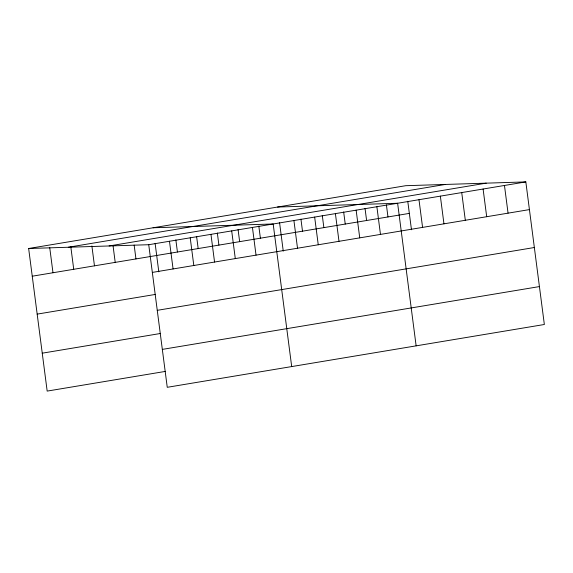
<?xml version="1.0" encoding="UTF-8"?>
<svg xmlns="http://www.w3.org/2000/svg" width="573" height="573" viewBox="0 0 573 573"><rect width="100%" height="100%" fill="white"/><g stroke="black" fill="none" stroke-linecap="round" stroke-linejoin="round"><path stroke-width="0.86" d="M28.65 248.503L405.748 185.695L525.828 181.906L544.35 324.497L167.252 387.305L148.736 244.714L28.65 248.503L47.172 391.094L165.561 371.376M68.28 247.257L445.371 184.442M109.106 245.967L486.205 183.152M148.736 244.714L525.828 181.906M32.246 276.2L409.344 213.385M152.332 272.411L529.431 209.596M37.173 314.119L155.562 294.393M157.253 310.33L534.351 247.515M42.244 353.183L160.641 333.457M162.331 349.394L539.422 286.579M277.533 207.046L397.619 203.257L416.134 345.848M153.091 227.775L273.178 223.986L291.693 366.577M504.462 185.466L508.058 213.156M483.096 189.018L486.692 216.716M461.723 192.578L465.319 220.276M440.358 196.138L443.953 223.835M418.985 199.698L422.58 227.395M407.768 201.273L411.471 229.759M386.403 204.833L387.971 216.945M376.876 206.717L380.472 234.407M365.03 208.386L366.605 220.505M356.141 210.169L359.737 237.867M343.664 211.946L345.24 224.064M335.398 213.622L338.994 241.319M322.291 215.505L323.867 227.624M314.656 217.081L318.251 244.771M300.925 219.065L302.501 231.184M293.913 220.533L297.516 248.231M279.56 222.625L283.255 251.117M258.817 226.084L260.393 238.196M252.435 227.445L256.031 255.135M238.074 229.537L239.65 241.656M231.693 230.898L235.295 258.595M217.339 232.989L218.907 245.108M210.957 234.35L214.553 262.047M196.596 236.448L198.172 248.56M190.215 237.809L193.81 265.5M175.854 239.901L177.429 252.02M169.472 241.262L173.075 268.959M155.118 243.353L158.814 271.846M134.146 245.079L135.951 258.924M113.074 245.939L115.209 262.384M91.881 245.932L94.466 265.836M70.808 246.791L73.731 269.289M49.729 247.643L52.988 272.748"/></g></svg>
